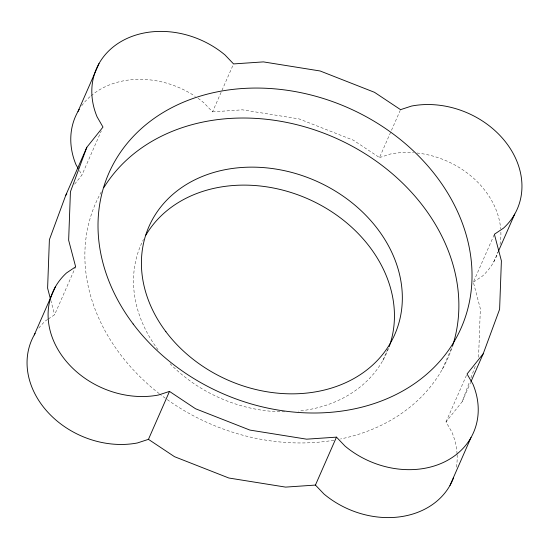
<?xml version="1.0" encoding="UTF-8"?>
<svg xmlns="http://www.w3.org/2000/svg" width="549" height="549" viewBox="0 0 549 549"><rect width="100%" height="100%" fill="white"/><g stroke="black" fill="none" stroke-linecap="round" stroke-linejoin="round"><path stroke-width="0.41" stroke-dasharray="2.75 2.06" d="M478.57 357.234L480.354 308.758L473.348 282.2L494.052 235.041M457.084 453.961A83.894 68.042 23.7 0 0 451.93 432.18L446.014 421.92L462.169 401.703L469.491 381.85M470.953 377.877L475.352 365.97M74.65 184.141L81.945 175.014L101.29 130.943M48.291 318.983L54.612 314.735L75.652 266.8M198.045 98.312A83.894 68.042 23.7 0 1 203.953 102.883L212.525 111.859L233.565 63.924M212.525 111.859L242.37 109.827L299.109 118.92L353.453 140.242L379.51 157.59L400.214 110.431M382.893 360.405L388.04 348.684M442.309 369.271L452.424 346.227M493.688 262.024L498.101 251.97A83.894 68.042 23.7 0 1 482.475 276.058L473.348 282.2M446.014 421.92L467.055 373.986M462.169 401.703L470.651 382.372M47.591 319.456L45.485 320.87A83.894 68.042 23.7 0 0 38.492 328.515M379.51 157.59L390.545 153.981A83.894 68.042 23.7 0 1 413.706 152.718M79.413 170.615L81.945 175.014M50.789 300.241L54.612 314.735M388.589 348.279A134.231 108.874 23.7 0 1 298.471 411.091M284.718 411.819A134.231 108.874 23.7 0 1 170.06 363.692M158.03 349.706A134.231 108.874 23.7 0 1 143.481 239.453M451.758 348.334A192.397 156.046 23.7 0 1 340.538 438.98M333.909 440.216A192.397 156.046 23.7 0 1 166.004 398.725M165.318 398.224A192.397 156.046 23.7 0 1 159.924 394.175M159.265 393.66A192.397 156.046 23.7 0 1 101.428 191.711M81.691 105.751A83.894 68.042 23.7 0 1 90.441 96.322M91.079 95.78A83.894 68.042 23.7 0 1 195.279 96.398M457.125 454.798A83.894 68.042 23.7 0 1 456.123 468.798M416.979 153.013A83.894 68.042 23.7 0 1 500.681 228.837M500.88 232.186A83.894 68.042 23.7 0 1 499.844 245.348"/><path stroke-width="0.82" d="M470.987 381.603L483.209 353.769L499.611 309.3L501.395 260.83L494.388 234.265L503.515 228.13A83.894 68.042 23.7 0 0 506.631 143.351A83.894 68.042 23.7 0 0 411.585 106.046L400.55 109.656L374.493 92.314L320.149 70.986L263.41 61.893L233.565 63.924L224.994 54.948A83.894 68.042 23.7 0 0 125.762 39.048A83.894 68.042 23.7 0 0 97.07 116.82L102.986 127.08L86.831 147.297L65.791 195.231L49.389 239.7L47.605 288.17L50.364 298.635M86.831 147.297L70.43 191.766L68.646 240.242L75.652 266.8L66.525 272.942A83.894 68.042 23.7 0 0 63.41 357.722A83.894 68.042 23.7 0 0 158.455 395.019L169.49 391.41L195.547 408.758L249.891 430.08L306.63 439.173L336.475 437.141L345.047 446.117A83.894 68.042 23.7 0 0 444.278 462.018A83.894 68.042 23.7 0 0 472.97 384.245L467.055 373.986L483.209 353.769M77.992 111.461L99.033 63.526M34.271 334.911L55.312 286.976M35.122 333.456A83.894 68.042 23.7 0 0 48.463 412.896A83.894 68.042 23.7 0 0 137.415 442.954L148.45 439.344L169.49 391.41M148.45 439.344L174.507 456.686L228.851 478.014L285.59 487.107L315.435 485.076L336.475 437.141M498.444 251.202L514.729 214.089M449.967 485.474L471.008 437.539M65.791 195.231L66.834 193.927M315.435 485.076L324.006 494.052A83.894 68.042 23.7 0 0 453.563 477.795M78.143 168.419L76.03 164.755A83.894 68.042 23.7 0 1 79.289 109.285M145.904 235.082A134.231 108.874 23.7 0 1 310.233 199.898A134.231 108.874 23.7 0 1 389.172 346.694M103.96 187.429A192.397 156.046 23.7 0 1 337.409 138.863A192.397 156.046 23.7 0 1 452.575 345.897M165.922 331.733A134.231 108.874 23.7 0 0 390.785 342.432A134.231 108.874 23.7 0 0 258.908 167.308A134.231 108.874 23.7 0 0 165.922 331.733M133.16 323.985A192.397 156.046 23.7 0 0 455.464 339.316A192.397 156.046 23.7 0 0 266.437 88.3A192.397 156.046 23.7 0 0 133.16 323.985"/></g></svg>
